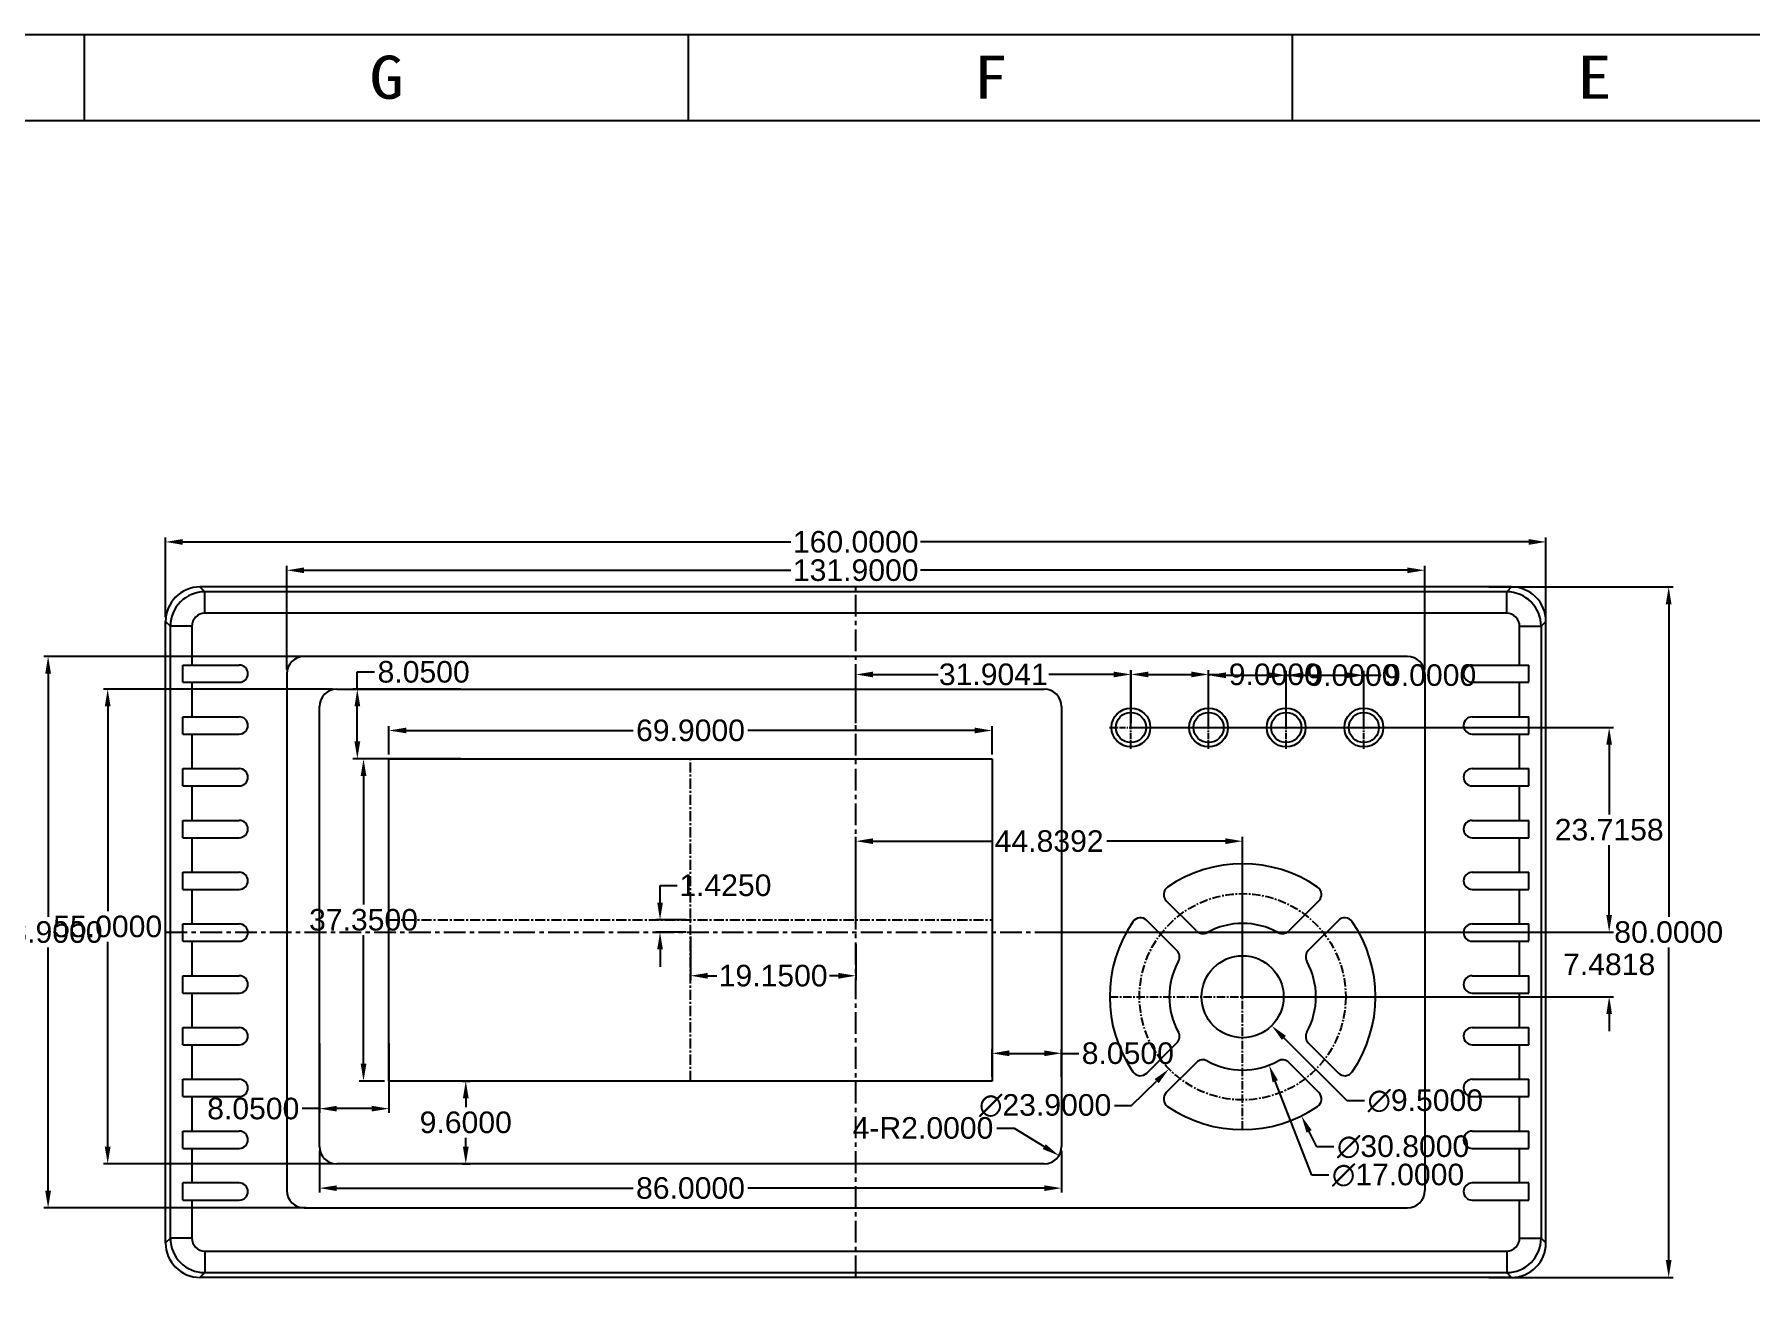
# Model space of a CAD drawing. Header units: millimetres. Extents: x 0 to 3909, y 0 to 1786.
# Drawn here: x 3413.6 to 3612.5, y 1639.2 to 1785.6 of the extents above; entities that cross this region are included whole.
import ezdxf
from ezdxf.enums import TextEntityAlignment as Align

# ---------------------------------------------------------------- set-up
doc = ezdxf.new("R2010")
doc.units = ezdxf.units.MM
doc.header["$MEASUREMENT"] = 0
doc.linetypes.add('CENTER', pattern=[0.6, 0.375, -0.075, 0.075, -0.075])
doc.layers.get('0').update_dxf_attribs({"linetype": 'CONTINUOUS'})
doc.layers.get('Defpoints').update_dxf_attribs({"linetype": 'CONTINUOUS'})
doc.layers.add('dim', color=82, linetype='CONTINUOUS', lineweight=9)
doc.styles.get("Standard").update_dxf_attribs({"font": 'arial.ttf'})
doc.styles.add('TEXTSTYLE_0', font='txt', dxfattribs={"width": 0.8})
doc.dimstyles.get("Standard").update_dxf_attribs({"dimtxt": 0.18, "dimasz": 0.18, "dimexe": 0.18, "dimexo": 0.0625, "dimgap": 0.09, "dimtad": 0, "dimtih": 1, "dimtoh": 1, "dimdec": 4, "dimzin": 0, "dimdsep": 46, "dimtxsty": 'Standard', "dimcen": 0.09, "dimadec": 0, "dimazin": 0, "dimtfac": 1, "dimtdec": 4, "dimtofl": 0, "dimtmove": 0, "dimatfit": 3, "dimfxl": 0, "dimtolj": 1, "dimtzin": 0, "dimarcsym": 0})

# ---------------------------------------------------------------- blocks, each defined once
blk = doc.blocks.new('SUN_6HWZ35TKK40GSGJE8VEUYAXIAKM')
at = {"color": 7, "linetype": 'Continuous'}
for p, q in [((-594, 420), (0, 420)), ((-490, 410), (-490, 420)), ((-420, 410), (-420, 420)), ((-350, 410), (-350, 420)), ((-584, 410), (-10, 410))]:
    blk.add_line(p, q, dxfattribs=at)
at = {"color": 2, "style": 'TEXTSTYLE_0'}
for s, width, p, p2 in [('G', 0.736045, (-456.99, 412.53), (-452.99, 412.53)), ('F', 0.937143, (-386.99, 412.53), (-382.99, 412.53)), ('E', 0.858217, (-316.99, 412.53), (-312.99, 412.53))]:
    blk.add_text(s, height=5, dxfattribs=dict(at, width=width)).set_placement(p, p2, align=Align.FIT)
blk = doc.blocks.new('*D45')
at = {"layer": 'Defpoints', "color": 0}
for p in [(3550.55, 1682.02), (3556.69, 1666.17)]:
    blk.add_point(p, dxfattribs=at)
at = {"layer": 'dim', "color": 0, "lineweight": -2}
for p, q in [((3553.53, 1674.1), (3553.71, 1674.1)), ((3553.62, 1674.01), (3553.62, 1674.19)), ((3561.63, 1653.42), (3557.41, 1664.3)), ((3563.63, 1653.42), (3561.63, 1653.42))]:
    blk.add_line(p, q, dxfattribs=at)
at = {"layer": 'dim', "color": 0}
blk.add_solid([(3557.72, 1664.42), (3557.1, 1664.18), (3556.69, 1666.17)], dxfattribs=at)
at = {"layer": 'dim', "color": 0, "insert": (3571.64, 1653.42), "char_height": 2.5, "attachment_point": 5}
blk.add_mtext('\\A1;∅17.0000', dxfattribs=at)
blk = doc.blocks.new('*D46')
at = {"layer": 'Defpoints', "color": 0}
for p in [(3546.8, 1687.9), (3560.44, 1660.29)]:
    blk.add_point(p, dxfattribs=at)
at = {"layer": 'dim', "color": 0, "lineweight": -2}
for p, q in [((3553.53, 1674.1), (3553.71, 1674.1)), ((3553.62, 1674.01), (3553.62, 1674.19)), ((3562.21, 1656.7), (3561.33, 1658.5)), ((3564.21, 1656.7), (3562.21, 1656.7))]:
    blk.add_line(p, q, dxfattribs=at)
at = {"layer": 'dim', "color": 0}
blk.add_solid([(3561.63, 1658.64), (3561.03, 1658.35), (3560.44, 1660.29)], dxfattribs=at)
at = {"layer": 'dim', "color": 0, "insert": (3572.23, 1656.7), "char_height": 2.5, "attachment_point": 5}
blk.add_mtext('\\A1;∅30.8000', dxfattribs=at)
blk = doc.blocks.new('*D47')
at = {"layer": 'Defpoints', "color": 0}
for p in [(3550.25, 1677.45), (3556.99, 1670.75)]:
    blk.add_point(p, dxfattribs=at)
at = {"layer": 'dim', "color": 0, "lineweight": -2}
for p, q in [((3553.53, 1674.1), (3553.71, 1674.1)), ((3553.62, 1674.01), (3553.62, 1674.19)), ((3565.76, 1662.03), (3558.41, 1669.34)), ((3567.76, 1662.03), (3565.76, 1662.03))]:
    blk.add_line(p, q, dxfattribs=at)
at = {"layer": 'dim', "color": 0}
blk.add_solid([(3558.64, 1669.57), (3558.17, 1669.1), (3556.99, 1670.75)], dxfattribs=at)
at = {"layer": 'dim', "color": 0, "insert": (3574.8, 1662.03), "char_height": 2.5, "attachment_point": 5}
blk.add_mtext('\\A1;∅9.5000', dxfattribs=at)
blk = doc.blocks.new('*D48')
at = {"layer": 'Defpoints', "color": 0}
for p in [(3530.63, 1656.73), (3532.34, 1655.68)]:
    blk.add_point(p, dxfattribs=at)
at = {"layer": 'dim', "color": 0, "lineweight": -2}
for p, q in [((3525.13, 1658.88), (3527.13, 1658.88)), ((3527.13, 1658.88), (3530.63, 1656.73))]:
    blk.add_line(p, q, dxfattribs=at)
at = {"layer": 'dim', "color": 0}
blk.add_solid([(3530.81, 1657.01), (3530.46, 1656.44), (3532.34, 1655.68)], dxfattribs=at)
at = {"layer": 'dim', "color": 0, "insert": (3516.58, 1658.88), "char_height": 2.5, "attachment_point": 5}
blk.add_mtext('\\A1;4-R2.0000', dxfattribs=at)
blk = doc.blocks.new('*D49')
at = {"layer": 'Defpoints', "color": 0}
for p in [(3532.63, 1667.54), (3524.58, 1664.33), (3532.63, 1664.33)]:
    blk.add_point(p, dxfattribs=at)
at = {"layer": 'dim', "color": 0, "lineweight": -2}
for p, q in [((3524.58, 1664.83), (3524.58, 1668.04)), ((3526.58, 1667.54), (3530.63, 1667.54)), ((3532.63, 1664.83), (3532.63, 1668.04)), ((3532.63, 1667.54), (3534.63, 1667.54))]:
    blk.add_line(p, q, dxfattribs=at)
at = {"layer": 'dim', "color": 0}
for points in [[(3526.58, 1667.88), (3526.58, 1667.21), (3524.58, 1667.54)], [(3530.63, 1667.88), (3530.63, 1667.21), (3532.63, 1667.54)]]:
    blk.add_solid(points, dxfattribs=at)
at = {"layer": 'dim', "color": 0, "insert": (3540.32, 1667.54), "char_height": 2.5, "attachment_point": 5}
blk.add_mtext('\\A1;8.0500', dxfattribs=at)
blk = doc.blocks.new('*D50')
at = {"layer": 'Defpoints', "color": 0}
for p in [(3451.01, 1709.73), (3463.52, 1709.73), (3463.52, 1701.68)]:
    blk.add_point(p, dxfattribs=at)
at = {"layer": 'dim', "color": 0, "lineweight": -2}
for p, q in [((3451.01, 1709.73), (3451.01, 1711.73)), ((3451.01, 1711.73), (3453.01, 1711.73)), ((3463.02, 1709.73), (3450.51, 1709.73)), ((3451.01, 1703.68), (3451.01, 1707.73)), ((3463.02, 1701.68), (3450.51, 1701.68))]:
    blk.add_line(p, q, dxfattribs=at)
at = {"layer": 'dim', "color": 0}
for points in [[(3450.68, 1707.73), (3451.35, 1707.73), (3451.01, 1709.73)], [(3450.68, 1703.68), (3451.35, 1703.68), (3451.01, 1701.68)]]:
    blk.add_solid(points, dxfattribs=at)
at = {"layer": 'dim', "color": 0, "insert": (3458.7, 1711.73), "char_height": 2.5, "attachment_point": 5}
blk.add_mtext('\\A1;8.0500', dxfattribs=at)
blk = doc.blocks.new('*D51')
at = {"layer": 'Defpoints', "color": 0}
for p in [(3446.63, 1669.17), (3454.68, 1669.17), (3446.63, 1661.13)]:
    blk.add_point(p, dxfattribs=at)
at = {"layer": 'dim', "color": 0, "lineweight": -2}
for p, q in [((3446.63, 1668.67), (3446.63, 1660.63)), ((3454.68, 1668.67), (3454.68, 1660.63)), ((3446.63, 1661.13), (3444.63, 1661.13)), ((3452.68, 1661.13), (3448.63, 1661.13))]:
    blk.add_line(p, q, dxfattribs=at)
at = {"layer": 'dim', "color": 0}
for points in [[(3448.63, 1661.46), (3448.63, 1660.8), (3446.63, 1661.13)], [(3452.68, 1661.46), (3452.68, 1660.8), (3454.68, 1661.13)]]:
    blk.add_solid(points, dxfattribs=at)
at = {"layer": 'dim', "color": 0, "insert": (3438.95, 1661.13), "char_height": 2.5, "attachment_point": 5}
blk.add_mtext('\\A1;8.0500', dxfattribs=at)
blk = doc.blocks.new('*D52')
at = {"layer": 'Defpoints', "color": 0}
for p in [(3462.69, 1664.33), (3462.69, 1654.73), (3463.58, 1654.73)]:
    blk.add_point(p, dxfattribs=at)
at = {"layer": 'dim', "color": 0, "lineweight": -2}
for p, q in [((3463.19, 1664.33), (3464.08, 1664.33)), ((3463.58, 1662.33), (3463.58, 1661.3)), ((3463.58, 1656.73), (3463.58, 1657.75)), ((3463.19, 1654.73), (3464.08, 1654.73))]:
    blk.add_line(p, q, dxfattribs=at)
at = {"layer": 'dim', "color": 0}
for points in [[(3463.25, 1662.33), (3463.92, 1662.33), (3463.58, 1664.33)], [(3463.25, 1656.73), (3463.92, 1656.73), (3463.58, 1654.73)]]:
    blk.add_solid(points, dxfattribs=at)
at = {"layer": 'dim', "color": 0, "insert": (3463.58, 1659.53), "char_height": 2.5, "attachment_point": 5}
blk.add_mtext('\\A1;9.6000', dxfattribs=at)
blk = doc.blocks.new('*D53')
at = {"layer": 'Defpoints', "color": 0}
for p in [(3574.73, 1723.51), (3442.83, 1711.53), (3574.73, 1711.53)]:
    blk.add_point(p, dxfattribs=at)
at = {"layer": 'dim', "color": 0, "lineweight": -2}
for p, q in [((3442.83, 1712.03), (3442.83, 1724.01)), ((3444.83, 1723.51), (3501.27, 1723.51)), ((3572.73, 1723.51), (3516.29, 1723.51)), ((3574.73, 1712.03), (3574.73, 1724.01))]:
    blk.add_line(p, q, dxfattribs=at)
at = {"layer": 'dim', "color": 0}
for points in [[(3444.83, 1723.84), (3444.83, 1723.18), (3442.83, 1723.51)], [(3572.73, 1723.84), (3572.73, 1723.18), (3574.73, 1723.51)]]:
    blk.add_solid(points, dxfattribs=at)
at = {"layer": 'dim', "color": 0, "insert": (3508.78, 1723.51), "char_height": 2.5, "attachment_point": 5}
blk.add_mtext('\\A1;131.9000', dxfattribs=at)
blk = doc.blocks.new('*D54')
at = {"layer": 'Defpoints', "color": 0}
for p in [(3445.53, 1713.53), (3415.17, 1649.63), (3445.53, 1649.63)]:
    blk.add_point(p, dxfattribs=at)
at = {"layer": 'dim', "color": 0, "lineweight": -2}
for p, q in [((3445.03, 1713.53), (3414.68, 1713.53)), ((3415.17, 1711.53), (3415.17, 1683.36)), ((3415.17, 1651.63), (3415.17, 1679.8)), ((3445.03, 1649.63), (3414.68, 1649.63))]:
    blk.add_line(p, q, dxfattribs=at)
at = {"layer": 'dim', "color": 0}
for points in [[(3414.84, 1711.53), (3415.51, 1711.53), (3415.17, 1713.53)], [(3414.84, 1651.63), (3415.51, 1651.63), (3415.17, 1649.63)]]:
    blk.add_solid(points, dxfattribs=at)
at = {"layer": 'dim', "color": 0, "insert": (3415.17, 1681.58), "char_height": 2.5, "attachment_point": 5}
blk.add_mtext('\\A1;63.9000', dxfattribs=at)
blk = doc.blocks.new('*D55')
at = {"layer": 'Defpoints', "color": 0}
for p in [(3448.63, 1709.73), (3422.08, 1654.73), (3448.63, 1654.73)]:
    blk.add_point(p, dxfattribs=at)
at = {"layer": 'dim', "color": 0, "lineweight": -2}
for p, q in [((3448.13, 1709.73), (3421.58, 1709.73)), ((3422.08, 1707.73), (3422.08, 1684)), ((3422.08, 1656.73), (3422.08, 1680.45)), ((3448.13, 1654.73), (3421.58, 1654.73))]:
    blk.add_line(p, q, dxfattribs=at)
at = {"layer": 'dim', "color": 0}
for points in [[(3421.74, 1707.73), (3422.41, 1707.73), (3422.08, 1709.73)], [(3421.74, 1656.73), (3422.41, 1656.73), (3422.08, 1654.73)]]:
    blk.add_solid(points, dxfattribs=at)
at = {"layer": 'dim', "color": 0, "insert": (3422.08, 1682.23), "char_height": 2.5, "attachment_point": 5}
blk.add_mtext('\\A1;55.0000', dxfattribs=at)
blk = doc.blocks.new('*D56')
at = {"layer": 'Defpoints', "color": 0}
for p in [(3446.63, 1656.73), (3532.63, 1656.73), (3532.63, 1651.92)]:
    blk.add_point(p, dxfattribs=at)
at = {"layer": 'dim', "color": 0, "lineweight": -2}
for p, q in [((3446.63, 1656.23), (3446.63, 1651.42)), ((3532.63, 1656.23), (3532.63, 1651.42)), ((3448.63, 1651.92), (3482.97, 1651.92)), ((3530.63, 1651.92), (3496.29, 1651.92))]:
    blk.add_line(p, q, dxfattribs=at)
at = {"layer": 'dim', "color": 0}
for points in [[(3448.63, 1652.25), (3448.63, 1651.59), (3446.63, 1651.92)], [(3530.63, 1652.25), (3530.63, 1651.59), (3532.63, 1651.92)]]:
    blk.add_solid(points, dxfattribs=at)
at = {"layer": 'dim', "color": 0, "insert": (3489.63, 1651.92), "char_height": 2.5, "attachment_point": 5}
blk.add_mtext('\\A1;86.0000', dxfattribs=at)
blk = doc.blocks.new('*D57')
at = {"layer": 'Defpoints', "color": 0}
for p in [(3562.15, 1682.47), (3545.09, 1665.73)]:
    blk.add_point(p, dxfattribs=at)
at = {"layer": 'dim', "color": 0, "lineweight": -2}
for p, q in [((3553.53, 1674.1), (3553.71, 1674.1)), ((3553.62, 1674.01), (3553.62, 1674.19)), ((3540.76, 1661.48), (3543.66, 1664.33)), ((3538.76, 1661.48), (3540.76, 1661.48))]:
    blk.add_line(p, q, dxfattribs=at)
at = {"layer": 'dim', "color": 0}
blk.add_solid([(3543.43, 1664.56), (3543.9, 1664.09), (3545.09, 1665.73)], dxfattribs=at)
at = {"layer": 'dim', "color": 0, "insert": (3530.74, 1661.48), "char_height": 2.5, "attachment_point": 5}
blk.add_mtext('\\A1;∅23.9000', dxfattribs=at)
blk = doc.blocks.new('*D58')
at = {"layer": 'Defpoints', "color": 0}
for p in [(3534.12, 1681.58), (3553.62, 1674.1), (3596.11, 1674.1)]:
    blk.add_point(p, dxfattribs=at)
at = {"layer": 'dim', "color": 0, "lineweight": -2}
for p, q in [((3596.11, 1683.58), (3596.11, 1685.58)), ((3534.62, 1681.58), (3596.61, 1681.58)), ((3554.12, 1674.1), (3596.61, 1674.1)), ((3596.11, 1672.1), (3596.11, 1670.1))]:
    blk.add_line(p, q, dxfattribs=at)
at = {"layer": 'dim', "color": 0}
for points in [[(3595.78, 1683.58), (3596.44, 1683.58), (3596.11, 1681.58)], [(3595.78, 1672.1), (3596.44, 1672.1), (3596.11, 1674.1)]]:
    blk.add_solid(points, dxfattribs=at)
at = {"layer": 'dim', "color": 0, "insert": (3596.11, 1677.84), "char_height": 2.5, "attachment_point": 5}
blk.add_mtext('\\A1;7.4818', dxfattribs=at)
blk = doc.blocks.new('*D59')
at = {"layer": 'Defpoints', "color": 0}
for p in [(3540.68, 1705.29), (3529.82, 1681.58), (3596.11, 1681.58)]:
    blk.add_point(p, dxfattribs=at)
at = {"layer": 'dim', "color": 0, "lineweight": -2}
for p, q in [((3541.18, 1705.29), (3596.61, 1705.29)), ((3596.11, 1703.29), (3596.11, 1695.21)), ((3596.11, 1683.58), (3596.11, 1691.66)), ((3530.32, 1681.58), (3596.61, 1681.58))]:
    blk.add_line(p, q, dxfattribs=at)
at = {"layer": 'dim', "color": 0}
for points in [[(3595.78, 1703.29), (3596.44, 1703.29), (3596.11, 1705.29)], [(3595.78, 1683.58), (3596.44, 1683.58), (3596.11, 1681.58)]]:
    blk.add_solid(points, dxfattribs=at)
at = {"layer": 'dim', "color": 0, "insert": (3596.11, 1693.44), "char_height": 2.5, "attachment_point": 5}
blk.add_mtext('\\A1;23.7158', dxfattribs=at)
blk = doc.blocks.new('*D60')
at = {"layer": 'Defpoints', "color": 0}
for p in [(3489.63, 1681.58), (3508.78, 1680.69), (3508.78, 1676.53)]:
    blk.add_point(p, dxfattribs=at)
at = {"layer": 'dim', "color": 0, "lineweight": -2}
for p, q in [((3489.63, 1681.08), (3489.63, 1676.03)), ((3508.78, 1680.19), (3508.78, 1676.03)), ((3491.63, 1676.53), (3492.67, 1676.53)), ((3506.78, 1676.53), (3505.75, 1676.53))]:
    blk.add_line(p, q, dxfattribs=at)
at = {"layer": 'dim', "color": 0}
for points in [[(3491.63, 1676.86), (3491.63, 1676.19), (3489.63, 1676.53)], [(3506.78, 1676.86), (3506.78, 1676.19), (3508.78, 1676.53)]]:
    blk.add_solid(points, dxfattribs=at)
at = {"layer": 'dim', "color": 0, "insert": (3499.21, 1676.53), "char_height": 2.5, "attachment_point": 5}
blk.add_mtext('\\A1;19.1500', dxfattribs=at)
blk = doc.blocks.new('*D61')
at = {"layer": 'Defpoints', "color": 0}
for p in [(3486.1, 1683), (3489.63, 1683), (3489.63, 1681.58)]:
    blk.add_point(p, dxfattribs=at)
at = {"layer": 'dim', "color": 0, "lineweight": -2}
for p, q in [((3486.1, 1685), (3486.1, 1687)), ((3486.1, 1687), (3488.1, 1687)), ((3489.13, 1683), (3485.6, 1683)), ((3489.13, 1681.58), (3485.6, 1681.58)), ((3486.1, 1679.58), (3486.1, 1677.58))]:
    blk.add_line(p, q, dxfattribs=at)
at = {"layer": 'dim', "color": 0}
for points in [[(3485.77, 1685), (3486.43, 1685), (3486.1, 1683)], [(3485.77, 1679.58), (3486.43, 1679.58), (3486.1, 1681.58)]]:
    blk.add_solid(points, dxfattribs=at)
at = {"layer": 'dim', "color": 0, "insert": (3493.67, 1687), "char_height": 2.5, "attachment_point": 5}
blk.add_mtext('\\A1;1.4250', dxfattribs=at)
blk = doc.blocks.new('*D62')
at = {"layer": 'Defpoints', "color": 0}
for p in [(3553.62, 1692.12), (3508.78, 1681.58), (3553.62, 1674.1)]:
    blk.add_point(p, dxfattribs=at)
at = {"layer": 'dim', "color": 0, "lineweight": -2}
for p, q in [((3508.78, 1682.08), (3508.78, 1692.62)), ((3510.78, 1692.12), (3524.5, 1692.12)), ((3551.62, 1692.12), (3537.9, 1692.12)), ((3553.62, 1674.6), (3553.62, 1692.62))]:
    blk.add_line(p, q, dxfattribs=at)
at = {"layer": 'dim', "color": 0}
for points in [[(3510.78, 1692.46), (3510.78, 1691.79), (3508.78, 1692.12)], [(3551.62, 1692.46), (3551.62, 1691.79), (3553.62, 1692.12)]]:
    blk.add_solid(points, dxfattribs=at)
at = {"layer": 'dim', "color": 0, "insert": (3531.2, 1692.12), "char_height": 2.5, "attachment_point": 5}
blk.add_mtext('\\A1;44.8392', dxfattribs=at)
blk = doc.blocks.new('*D63')
at = {"layer": 'Defpoints', "color": 0}
for p in [(3508.78, 1711.44), (3508.78, 1705.29), (3540.69, 1705.29)]:
    blk.add_point(p, dxfattribs=at)
at = {"layer": 'dim', "color": 0, "lineweight": -2}
for p, q in [((3508.78, 1705.79), (3508.78, 1711.94)), ((3510.78, 1711.44), (3518.32, 1711.44)), ((3538.69, 1711.44), (3531.15, 1711.44)), ((3540.69, 1705.79), (3540.69, 1711.94))]:
    blk.add_line(p, q, dxfattribs=at)
at = {"layer": 'dim', "color": 0}
for points in [[(3510.78, 1711.77), (3510.78, 1711.11), (3508.78, 1711.44)], [(3538.69, 1711.77), (3538.69, 1711.11), (3540.69, 1711.44)]]:
    blk.add_solid(points, dxfattribs=at)
at = {"layer": 'dim', "color": 0, "insert": (3524.73, 1711.44), "char_height": 2.5, "attachment_point": 5}
blk.add_mtext('\\A1;31.9041', dxfattribs=at)
blk = doc.blocks.new('*D64')
at = {"layer": 'Defpoints', "color": 0}
for p in [(3567.68, 1711.35), (3558.68, 1705.29), (3567.68, 1705.29)]:
    blk.add_point(p, dxfattribs=at)
at = {"layer": 'dim', "color": 0, "lineweight": -2}
for p, q in [((3558.68, 1705.79), (3558.68, 1711.85)), ((3560.68, 1711.35), (3565.68, 1711.35)), ((3567.68, 1705.79), (3567.68, 1711.85)), ((3567.68, 1711.35), (3569.68, 1711.35))]:
    blk.add_line(p, q, dxfattribs=at)
at = {"layer": 'dim', "color": 0}
for points in [[(3560.68, 1711.68), (3560.68, 1711.01), (3558.68, 1711.35)], [(3565.68, 1711.68), (3565.68, 1711.01), (3567.68, 1711.35)]]:
    blk.add_solid(points, dxfattribs=at)
at = {"layer": 'dim', "color": 0, "insert": (3575.36, 1711.35), "char_height": 2.5, "attachment_point": 5}
blk.add_mtext('\\A1;9.0000', dxfattribs=at)
blk = doc.blocks.new('*D65')
at = {"layer": 'Defpoints', "color": 0}
for p in [(3558.68, 1711.35), (3549.68, 1705.29), (3558.68, 1705.29)]:
    blk.add_point(p, dxfattribs=at)
at = {"layer": 'dim', "color": 0, "lineweight": -2}
for p, q in [((3549.68, 1705.79), (3549.68, 1711.85)), ((3551.68, 1711.35), (3556.68, 1711.35)), ((3558.68, 1705.79), (3558.68, 1711.85)), ((3558.68, 1711.35), (3560.68, 1711.35))]:
    blk.add_line(p, q, dxfattribs=at)
at = {"layer": 'dim', "color": 0}
for points in [[(3551.68, 1711.68), (3551.68, 1711.01), (3549.68, 1711.35)], [(3556.68, 1711.68), (3556.68, 1711.01), (3558.68, 1711.35)]]:
    blk.add_solid(points, dxfattribs=at)
at = {"layer": 'dim', "color": 0, "insert": (3566.36, 1711.35), "char_height": 2.5, "attachment_point": 5}
blk.add_mtext('\\A1;9.0000', dxfattribs=at)
blk = doc.blocks.new('*D66')
at = {"layer": 'Defpoints', "color": 0}
for p in [(3549.68, 1711.44), (3540.68, 1705.29), (3549.68, 1705.29)]:
    blk.add_point(p, dxfattribs=at)
at = {"layer": 'dim', "color": 0, "lineweight": -2}
for p, q in [((3540.68, 1705.79), (3540.68, 1711.94)), ((3542.68, 1711.44), (3547.68, 1711.44)), ((3549.68, 1705.79), (3549.68, 1711.94)), ((3549.68, 1711.44), (3551.68, 1711.44))]:
    blk.add_line(p, q, dxfattribs=at)
at = {"layer": 'dim', "color": 0}
for points in [[(3542.68, 1711.77), (3542.68, 1711.11), (3540.68, 1711.44)], [(3547.68, 1711.77), (3547.68, 1711.11), (3549.68, 1711.44)]]:
    blk.add_solid(points, dxfattribs=at)
at = {"layer": 'dim', "color": 0, "insert": (3557.36, 1711.44), "char_height": 2.5, "attachment_point": 5}
blk.add_mtext('\\A1;9.0000', dxfattribs=at)
blk = doc.blocks.new('*D67')
at = {"layer": 'Defpoints', "color": 0}
for p in [(3454.68, 1701.68), (3451.73, 1664.33), (3454.68, 1664.33)]:
    blk.add_point(p, dxfattribs=at)
at = {"layer": 'dim', "color": 0, "lineweight": -2}
for p, q in [((3454.18, 1701.68), (3451.23, 1701.68)), ((3451.73, 1699.68), (3451.73, 1684.78)), ((3451.73, 1666.33), (3451.73, 1681.23)), ((3454.18, 1664.33), (3451.23, 1664.33))]:
    blk.add_line(p, q, dxfattribs=at)
at = {"layer": 'dim', "color": 0}
for points in [[(3451.4, 1699.68), (3452.06, 1699.68), (3451.73, 1701.68)], [(3451.4, 1666.33), (3452.06, 1666.33), (3451.73, 1664.33)]]:
    blk.add_solid(points, dxfattribs=at)
at = {"layer": 'dim', "color": 0, "insert": (3451.73, 1683), "char_height": 2.5, "attachment_point": 5}
blk.add_mtext('\\A1;37.3500', dxfattribs=at)
blk = doc.blocks.new('*D68')
at = {"layer": 'Defpoints', "color": 0}
for p in [(3524.58, 1704.95), (3454.68, 1701.68), (3524.58, 1701.68)]:
    blk.add_point(p, dxfattribs=at)
at = {"layer": 'dim', "color": 0, "lineweight": -2}
for p, q in [((3454.68, 1702.18), (3454.68, 1705.45)), ((3456.68, 1704.95), (3482.97, 1704.95)), ((3522.58, 1704.95), (3496.29, 1704.95)), ((3524.58, 1702.18), (3524.58, 1705.45))]:
    blk.add_line(p, q, dxfattribs=at)
at = {"layer": 'dim', "color": 0}
for points in [[(3456.68, 1705.28), (3456.68, 1704.62), (3454.68, 1704.95)], [(3522.58, 1705.28), (3522.58, 1704.62), (3524.58, 1704.95)]]:
    blk.add_solid(points, dxfattribs=at)
at = {"layer": 'dim', "color": 0, "insert": (3489.63, 1704.95), "char_height": 2.5, "attachment_point": 5}
blk.add_mtext('\\A1;69.9000', dxfattribs=at)
blk = doc.blocks.new('*D69')
at = {"layer": 'Defpoints', "color": 0}
for p in [(3581.66, 1721.58), (3603.01, 1721.58), (3581.66, 1641.58)]:
    blk.add_point(p, dxfattribs=at)
at = {"layer": 'dim', "color": 0, "lineweight": -2}
for p, q in [((3582.16, 1721.58), (3603.51, 1721.58)), ((3603.01, 1719.58), (3603.01, 1683.35)), ((3603.01, 1643.58), (3603.01, 1679.8)), ((3582.16, 1641.58), (3603.51, 1641.58))]:
    blk.add_line(p, q, dxfattribs=at)
at = {"layer": 'dim', "color": 0}
for points in [[(3602.67, 1719.58), (3603.34, 1719.58), (3603.01, 1721.58)], [(3602.67, 1643.58), (3603.34, 1643.58), (3603.01, 1641.58)]]:
    blk.add_solid(points, dxfattribs=at)
at = {"layer": 'dim', "color": 0, "insert": (3603.01, 1681.58), "char_height": 2.5, "attachment_point": 5}
blk.add_mtext('\\A1;80.0000', dxfattribs=at)
blk = doc.blocks.new('*D70')
at = {"layer": 'Defpoints', "color": 0}
for p in [(3588.78, 1726.8), (3428.78, 1717.58), (3588.78, 1717.58)]:
    blk.add_point(p, dxfattribs=at)
at = {"layer": 'dim', "color": 0, "lineweight": -2}
for p, q in [((3428.78, 1718.08), (3428.78, 1727.3)), ((3430.78, 1726.8), (3501.27, 1726.8)), ((3586.78, 1726.8), (3516.29, 1726.8)), ((3588.78, 1718.08), (3588.78, 1727.3))]:
    blk.add_line(p, q, dxfattribs=at)
at = {"layer": 'dim', "color": 0}
for points in [[(3430.78, 1727.13), (3430.78, 1726.46), (3428.78, 1726.8)], [(3586.78, 1727.13), (3586.78, 1726.46), (3588.78, 1726.8)]]:
    blk.add_solid(points, dxfattribs=at)
at = {"layer": 'dim', "color": 0, "insert": (3508.78, 1726.8), "char_height": 2.5, "attachment_point": 5}
blk.add_mtext('\\A1;160.0000', dxfattribs=at)

msp = doc.modelspace()

# ---------------------------------------------------------------- linework, layer by layer
at = {"color": 7, "linetype": 'Continuous'}
for p, q in [((3584.78769, 1721.57825), (3432.77672, 1721.57825)), ((3432.77672, 1721.57825), (3433.33386, 1721.02112)), ((3584.23055, 1721.02112), (3433.33386, 1721.02112)), ((3433.33386, 1718.52454), (3433.33386, 1721.02112)), ((3584.78769, 1721.57825), (3584.23055, 1721.02112)), ((3584.23055, 1718.52454), (3584.23055, 1721.02112)), ((3428.7822, 1717.58374), (3429.33934, 1717.0266)), ((3428.7822, 1645.57277), (3428.7822, 1717.58374)), ((3431.83591, 1717.0266), (3429.33934, 1717.0266)), ((3429.33934, 1646.12992), (3429.33934, 1717.0266)), ((3431.83591, 1717.0266), (3431.83591, 1712.52825)), ((3584.23055, 1718.52454), (3433.33386, 1718.52454)), ((3585.72849, 1712.52825), (3585.72849, 1717.0266)), ((3585.72849, 1717.0266), (3588.22507, 1717.02659)), ((3588.78221, 1717.58374), (3588.22507, 1717.0266)), ((3588.22507, 1717.02659), (3588.22507, 1646.12991)), ((3588.78221, 1645.57277), (3588.78221, 1717.58374)), ((3572.7322, 1713.52825), (3444.8322, 1713.52825)), ((3430.78213, 1712.52825), (3437.3322, 1712.52825)), ((3430.78213, 1710.52825), (3430.78213, 1712.52825)), ((3442.8322, 1711.52825), (3442.8322, 1651.62825)), ((3574.7322, 1711.52825), (3574.7322, 1651.62825)), ((3580.2322, 1712.52825), (3586.78227, 1712.52825)), ((3586.78227, 1710.52825), (3586.78227, 1712.52825)), ((3430.78213, 1710.52825), (3437.3322, 1710.52825)), ((3431.83591, 1710.52825), (3431.83591, 1706.52825)), ((3448.6322, 1709.72825), (3530.6322, 1709.72825)), ((3580.2322, 1710.52825), (3586.78227, 1710.52825)), ((3585.72849, 1706.52825), (3585.72849, 1710.52825)), ((3446.6322, 1656.72825), (3446.6322, 1707.72825)), ((3532.6322, 1707.72825), (3532.6322, 1656.72825)), ((3430.78213, 1706.52825), (3437.3322, 1706.52825)), ((3430.78213, 1704.52825), (3430.78213, 1706.52825)), ((3580.2322, 1706.52825), (3586.78227, 1706.52825)), ((3586.78227, 1704.52825), (3586.78227, 1706.52825)), ((3430.78213, 1704.52825), (3437.3322, 1704.52825)), ((3431.83591, 1704.52825), (3431.83591, 1700.52825)), ((3580.2322, 1704.52825), (3586.78227, 1704.52825)), ((3585.72849, 1700.52825), (3585.72849, 1704.52825)), ((3454.6822, 1701.67825), (3524.5822, 1701.67825)), ((3454.6822, 1664.32825), (3454.6822, 1701.67825)), ((3524.5822, 1701.67825), (3524.5822, 1664.32825)), ((3430.78213, 1700.52825), (3437.3322, 1700.52825)), ((3430.78213, 1698.52825), (3430.78213, 1700.52825)), ((3580.2322, 1700.52825), (3586.78227, 1700.52825)), ((3586.78227, 1698.52825), (3586.78227, 1700.52825)), ((3430.78213, 1698.52825), (3437.3322, 1698.52825)), ((3431.83591, 1698.52825), (3431.83591, 1694.52825)), ((3580.2322, 1698.52825), (3586.78227, 1698.52825)), ((3585.72849, 1694.52825), (3585.72849, 1698.52825)), ((3430.78213, 1694.52825), (3437.3322, 1694.52825)), ((3430.78213, 1692.52825), (3430.78213, 1694.52825)), ((3580.2322, 1694.52825), (3586.78227, 1694.52825)), ((3586.78227, 1692.52825), (3586.78227, 1694.52825)), ((3430.78213, 1692.52825), (3437.3322, 1692.52825)), ((3431.83591, 1692.52825), (3431.83591, 1688.52825)), ((3580.2322, 1692.52825), (3586.78227, 1692.52825)), ((3585.72849, 1688.52825), (3585.72849, 1692.52825)), ((3430.78213, 1688.52825), (3437.3322, 1688.52825)), ((3430.78213, 1686.52825), (3430.78213, 1688.52825)), ((3580.2322, 1688.52825), (3586.78227, 1688.52825)), ((3586.78227, 1686.52825), (3586.78227, 1688.52825)), ((3430.78213, 1686.52825), (3437.3322, 1686.52825)), ((3431.83591, 1686.52825), (3431.83591, 1682.52825)), ((3548.26512, 1681.71552), (3544.78033, 1685.2003)), ((3562.46252, 1685.2003), (3558.97774, 1681.71552)), ((3580.2322, 1686.52825), (3586.78227, 1686.52825)), ((3585.72849, 1682.52825), (3585.72849, 1686.52825)), ((3430.78213, 1682.52825), (3437.3322, 1682.52825)), ((3430.78213, 1680.52825), (3430.78213, 1682.52825)), ((3546.00237, 1679.45278), (3542.51759, 1682.93756)), ((3564.72526, 1682.93756), (3561.24048, 1679.45278)), ((3580.2322, 1682.52825), (3586.78227, 1682.52825)), ((3586.78227, 1680.52825), (3586.78227, 1682.52825)), ((3430.78213, 1680.52825), (3437.3322, 1680.52825)), ((3431.83591, 1680.52825), (3431.83591, 1676.52825)), ((3580.2322, 1680.52825), (3586.78227, 1680.52825)), ((3585.72849, 1676.52825), (3585.72849, 1680.52825)), ((3430.78213, 1676.52825), (3437.3322, 1676.52825)), ((3430.78213, 1674.52825), (3430.78213, 1676.52825)), ((3580.2322, 1676.52825), (3586.78227, 1676.52825)), ((3586.78227, 1674.52825), (3586.78227, 1676.52825)), ((3430.78213, 1674.52825), (3437.3322, 1674.52825)), ((3431.83591, 1674.52825), (3431.83591, 1670.52825)), ((3580.2322, 1674.52825), (3586.78227, 1674.52825)), ((3585.72849, 1670.52825), (3585.72849, 1674.52825)), ((3430.78213, 1670.52825), (3437.3322, 1670.52825)), ((3430.78213, 1668.52825), (3430.78213, 1670.52825)), ((3580.2322, 1670.52825), (3586.78227, 1670.52825)), ((3586.78227, 1668.52825), (3586.78227, 1670.52825)), ((3430.78213, 1668.52825), (3437.3322, 1668.52825)), ((3431.83591, 1668.52825), (3431.83591, 1664.52825)), ((3542.51759, 1665.25538), (3546.00237, 1668.74016)), ((3561.24048, 1668.74016), (3564.72526, 1665.25538)), ((3580.2322, 1668.52825), (3586.78227, 1668.52825)), ((3585.72849, 1664.52825), (3585.72849, 1668.52825)), ((3548.26512, 1666.47742), (3544.78033, 1662.99263)), ((3562.46252, 1662.99263), (3558.97774, 1666.47742)), ((3430.78213, 1664.52825), (3437.3322, 1664.52825)), ((3430.78213, 1662.52825), (3430.78213, 1664.52825)), ((3524.5822, 1664.32825), (3454.6822, 1664.32825)), ((3580.2322, 1664.52825), (3586.78227, 1664.52825)), ((3586.78227, 1662.52825), (3586.78227, 1664.52825)), ((3430.78213, 1662.52825), (3437.3322, 1662.52825)), ((3431.83591, 1662.52825), (3431.83591, 1658.52825)), ((3580.2322, 1662.52825), (3586.78227, 1662.52825)), ((3585.72849, 1658.52825), (3585.72849, 1662.52825)), ((3430.78213, 1658.52825), (3437.3322, 1658.52825)), ((3430.78213, 1656.52825), (3430.78213, 1658.52825)), ((3580.2322, 1658.52825), (3586.78227, 1658.52825)), ((3586.78227, 1656.52825), (3586.78227, 1658.52825)), ((3430.78213, 1656.52825), (3437.3322, 1656.52825)), ((3431.83591, 1656.52825), (3431.83591, 1652.52825)), ((3580.2322, 1656.52825), (3586.78227, 1656.52825)), ((3585.72849, 1652.52825), (3585.72849, 1656.52825)), ((3530.6322, 1654.72825), (3448.6322, 1654.72825)), ((3437.3322, 1652.52825), (3430.78213, 1652.52825)), ((3430.78213, 1650.52825), (3430.78213, 1652.52825)), ((3586.78227, 1652.52825), (3580.2322, 1652.52825)), ((3586.78227, 1650.52825), (3586.78227, 1652.52825)), ((3430.78213, 1650.52825), (3437.3322, 1650.52825)), ((3431.83591, 1650.52825), (3431.83591, 1646.12991)), ((3444.8322, 1649.62825), (3572.7322, 1649.62825)), ((3580.2322, 1650.52825), (3586.78227, 1650.52825)), ((3585.72849, 1646.12991), (3585.72849, 1650.52825)), ((3429.33934, 1646.12991), (3428.7822, 1645.57277)), ((3431.83591, 1646.12991), (3429.33934, 1646.12992)), ((3585.72849, 1646.12991), (3588.22507, 1646.12991)), ((3588.78221, 1645.57277), (3588.22507, 1646.12991)), ((3433.33386, 1644.63197), (3584.23055, 1644.63197)), ((3433.33386, 1644.63197), (3433.33386, 1642.13539)), ((3584.23055, 1644.63197), (3584.23055, 1642.13539)), ((3433.33386, 1642.13539), (3432.77672, 1641.57825)), ((3584.78769, 1641.57825), (3432.77672, 1641.57825)), ((3433.33386, 1642.13539), (3584.23055, 1642.13539)), ((3584.78769, 1641.57825), (3584.23055, 1642.13539))]:
    msp.add_line(p, q, dxfattribs=at)
at = {"color": 1, "linetype": 'CENTER', "ltscale": 6.717355}
for p, q in [((3508.7822, 1641.57825), (3508.7822, 1721.57825)), ((3508.7822, 1641.57825), (3508.7822, 1721.57825)), ((3428.7822, 1681.57825), (3588.78221, 1681.57825)), ((3428.7822, 1681.57825), (3588.78221, 1681.57825))]:
    msp.add_line(p, q, dxfattribs=at)
at = {"color": 1, "linetype": 'CENTER', "ltscale": 1.889256}
for p, q in [((3540.67635, 1702.8191), (3540.67635, 1707.7691)), ((3549.67635, 1702.8191), (3549.67635, 1707.7691)), ((3558.67635, 1702.8191), (3558.67635, 1707.7691)), ((3567.67635, 1702.8191), (3567.67635, 1707.7691)), ((3538.20135, 1705.2941), (3543.15135, 1705.2941)), ((3547.20135, 1705.2941), (3552.15135, 1705.2941)), ((3556.20135, 1705.2941), (3561.15135, 1705.2941)), ((3565.20135, 1705.2941), (3570.15135, 1705.2941))]:
    msp.add_line(p, q, dxfattribs=at)
at = {"color": 1, "linetype": 'CENTER', "ltscale": 3.136165}
for p, q in [((3489.6322, 1664.32825), (3489.6322, 1701.67825)), ((3454.6822, 1683.00325), (3524.5822, 1683.00325))]:
    msp.add_line(p, q, dxfattribs=at)
at = {"color": 1, "linetype": 'CENTER', "ltscale": 2.586182}
for p, q in [((3553.62143, 1658.69647), (3553.62143, 1689.49647)), ((3538.22143, 1674.09647), (3569.02143, 1674.09647))]:
    msp.add_line(p, q, dxfattribs=at)
at = {"color": 7, "linetype": 'Continuous'}
for centre, radius in [((3540.67635, 1705.2941), 2.25), ((3540.67635, 1705.2941), 1.75), ((3549.67635, 1705.2941), 2.25), ((3549.67635, 1705.2941), 1.75), ((3558.67635, 1705.2941), 2.25), ((3558.67635, 1705.2941), 1.75), ((3567.67635, 1705.2941), 2.25), ((3567.67635, 1705.2941), 1.75), ((3553.62143, 1674.09647), 4.75)]:
    msp.add_circle(centre, radius, dxfattribs=at)
at = {"color": 1, "linetype": 'CENTER', "ltscale": 2.586182}
msp.add_circle((3553.62143, 1674.09647), 11.95, dxfattribs=at)
at = {"color": 7, "linetype": 'Continuous'}
for centre, radius, start, end in [((3433.34123, 1717.01923), 4.00192, 90.1055488, 179.8944512), ((3584.22318, 1717.01922), 4.00192, 0.1055544, 89.8944456), ((3433.33339, 1717.02708), 1.49755, 89.9819926, 180.0182878), ((3584.23103, 1717.02707), 1.49755, 359.981972, 90.0182872), ((3444.8322, 1711.52825), 2, 90, 180), ((3572.7322, 1711.52825), 2, 0, 90), ((3437.3322, 1711.52825), 1, 270, 90), ((3580.2322, 1711.52825), 1, 90, 270), ((3448.6322, 1707.72825), 2, 90, 180), ((3530.6322, 1707.72825), 2, 0, 90), ((3437.3322, 1705.52825), 1, 270, 90), ((3580.2322, 1705.52825), 1, 90, 270), ((3437.3322, 1699.52825), 1, 270, 90), ((3580.2322, 1699.52825), 1, 90, 270), ((3437.3322, 1693.52825), 1, 270, 90), ((3580.2322, 1693.52825), 1, 90, 270), ((3553.62143, 1674.09647), 15.4, 55.6418344, 124.3581656), ((3437.3322, 1687.52825), 1, 270, 90), ((3580.2322, 1687.52825), 1, 90, 270), ((3545.5228, 1685.94276), 1.05, 124.3581656, 225), ((3561.72006, 1685.94276), 1.05, 315, 55.6418344), ((3541.77513, 1682.1951), 1.05, 45, 145.6418344), ((3565.46772, 1682.1951), 1.05, 34.3581656, 135), ((3437.3322, 1681.52825), 1, 270, 90), ((3553.62143, 1674.09647), 15.4, 145.6418344, 214.3581656), ((3549.00758, 1682.45798), 1.05, 225, 298.8897272), ((3553.62143, 1674.09647), 8.5, 61.1102728, 118.8897272), ((3558.23527, 1682.45798), 1.05, 241.1102728, 315), ((3553.62143, 1674.09647), 15.4, 325.6418344, 34.3581656), ((3580.2322, 1681.52825), 1, 90, 270), ((3545.25991, 1678.71032), 1.05, 331.1102728, 45), ((3561.98294, 1678.71032), 1.05, 135, 208.8897272), ((3553.62143, 1674.09647), 8.5, 151.1102728, 208.8897272), ((3553.62143, 1674.09647), 8.5, 331.1102728, 28.8897272), ((3437.3322, 1675.52825), 1, 270, 90), ((3580.2322, 1675.52825), 1, 90, 270), ((3437.3322, 1669.52825), 1, 270, 90), ((3545.25991, 1669.48262), 1.05, 315, 28.8897272), ((3561.98294, 1669.48262), 1.05, 151.1102728, 225), ((3580.2322, 1669.52825), 1, 90, 270), ((3541.77513, 1665.99784), 1.05, 214.3581656, 315), ((3549.00758, 1665.73495), 1.05, 61.1102728, 135), ((3553.62143, 1674.09647), 8.5, 241.1102728, 298.8897272), ((3558.23527, 1665.73495), 1.05, 45, 118.8897272), ((3565.46772, 1665.99784), 1.05, 225, 325.6418344), ((3437.3322, 1663.52825), 1, 270, 90), ((3580.2322, 1663.52825), 1, 90, 270), ((3545.5228, 1662.25017), 1.05, 135, 235.6418344), ((3553.62143, 1674.09647), 15.4, 235.6418344, 304.3581656), ((3561.72006, 1662.25017), 1.05, 304.3581656, 45), ((3437.3322, 1657.52825), 1, 270, 90), ((3580.2322, 1657.52825), 1, 90, 270), ((3448.6322, 1656.72825), 2, 180, 270), ((3530.6322, 1656.72825), 2, 270, 0), ((3437.3322, 1651.52825), 1, 270, 90), ((3444.8322, 1651.62825), 2, 180, 270), ((3572.7322, 1651.62825), 2, 270, 0), ((3580.2322, 1651.52825), 1, 90, 270), ((3433.34123, 1646.13728), 4.00192, 180.1055709, 269.8944291), ((3433.33339, 1646.12943), 1.49755, 179.9817123, 270.0180116), ((3584.23102, 1646.12943), 1.49755, 269.981972, 0.0182872), ((3584.22318, 1646.13728), 4.00192, 270.1055544, 359.8944456)]:
    msp.add_arc(centre, radius, start, end, dxfattribs=at)
for centre, major_axis, start_param, end_param in [((3432.78769, 1717.57276), (2.83618, -2.83618), 2.357564018, 3.925621289), ((3584.77672, 1717.57276), (2.83618, 2.83618), -0.784028636, 0.784028636), ((3432.78769, 1645.58374), (2.83618, 2.83618), -3.925621289, -2.357564018), ((3584.77672, 1645.58374), (2.83618, -2.83618), -0.784028636, 0.784028636)]:
    msp.add_ellipse(centre, major_axis=major_axis, ratio=0.997264689, start_param=start_param, end_param=end_param, dxfattribs=at)

# ---------------------------------------------------------------- block references
msp.add_blockref('SUN_6HWZ35TKK40GSGJE8VEUYAXIAKM', (3909.39621, 1365.61144))

# ---------------------------------------------------------------- dimensions: what is measured, and where the dimension line sits
at = {"layer": 'dim'}
for base, p1, p2, picture, middle in [((3588.78221, 1726.79548), (3428.7822, 1717.58374), (3588.78221, 1717.58374), '*D70', (3508.7822, 1726.79548)), ((3574.7322, 1723.50858), (3442.8322, 1711.52825), (3574.7322, 1711.52825), '*D53', (3508.7822, 1723.50858)), ((3508.782204, 1711.440122), (3540.686345, 1705.294104), (3508.782204, 1705.294104), '*D63', (3524.734274, 1711.440122)), ((3549.67635, 1711.44012), (3540.67635, 1705.2941), (3549.67635, 1705.2941), '*D66', (3557.36112, 1711.44012)), ((3558.67635, 1711.34581), (3549.67635, 1705.2941), (3558.67635, 1705.2941), '*D65', (3566.36112, 1711.34581)), ((3567.67635, 1711.34581), (3558.67635, 1705.2941), (3567.67635, 1705.2941), '*D64', (3575.36112, 1711.34581)), ((3524.5822, 1704.94918), (3454.6822, 1701.67825), (3524.5822, 1701.67825), '*D68', (3489.6322, 1704.94918)), ((3553.62143, 1692.12441), (3508.7822, 1681.57825), (3553.62143, 1674.09647), '*D62', (3531.20181, 1692.12441)), ((3560.4425121852, 1660.28948467), (0, 0), (0, 0), '*D46', (3572.230173378, 1656.7032552597)), ((3545.0918312689, 1665.7269690843), (0, 0), (0, 0), '*D57', (3530.7426046309, 1661.4750263556)), ((3556.6893296389, 1666.1694275655), (0, 0), (0, 0), '*D45', (3571.6409600935, 1653.4163098698)), ((3508.7822, 1676.52658), (3489.6322, 1681.57825), (3508.7822, 1680.69015), '*D60', (3499.2072, 1676.52658)), ((3556.9897355708, 1670.7472900992), (0, 0), (0, 0), '*D47', (3574.804285405, 1662.0273219807)), ((3446.6322, 1661.13058), (3454.6822, 1669.16752), (3446.6322, 1669.16752), '*D51', (3438.94572, 1661.13058)), ((3532.6322, 1667.54333), (3524.5822, 1664.32825), (3532.6322, 1664.32825), '*D49', (3540.31869, 1667.54333)), ((3532.6322, 1651.92063), (3446.6322, 1656.72825), (3532.6322, 1656.72825), '*D56', (3489.6322, 1651.92063))]:
    dim = msp.add_linear_dim(base=base, p1=p1, p2=p2, dimstyle='Standard', override={"dimtxt": 2.5, "dimasz": 2, "dimexe": 0.49975, "dimexo": 0.49975, "dimgap": 0.49975}, dxfattribs=at)
    dim.commit()
    dim.dimension.update_dxf_attribs({"geometry": picture, "text_midpoint": middle, "dimtype": 160})
for base, p1, p2, picture, middle in [((3603.0083, 1721.57825), (3581.66307, 1641.57825), (3581.66307, 1721.57825), '*D69', (3603.0083, 1681.57825)), ((3415.17486, 1649.62825), (3445.53357, 1713.52825), (3445.53357, 1649.62825), '*D54', (3415.17486, 1681.57825)), ((3451.01243, 1709.72825), (3463.52165, 1701.67825), (3463.52165, 1709.72825), '*D50', (3458.69892, 1711.72825)), ((3422.07504, 1654.72825), (3448.6322, 1709.72825), (3448.6322, 1654.72825), '*D55', (3422.07504, 1682.22825)), ((3596.1099375, 1681.5782543), (3540.6763454, 1705.2941042), (3529.8175562, 1681.5782543), '*D59', (3596.1099375, 1693.4361792)), ((3451.7316, 1664.32825), (3454.6822, 1701.67825), (3454.6822, 1664.32825), '*D67', (3451.7316, 1683.00325)), ((3486.10025, 1683.00325), (3489.6322, 1681.57825), (3489.6322, 1683.00325), '*D61', (3493.66736, 1687.00325)), ((3596.10994, 1674.09647), (3534.11825, 1681.57825), (3553.62143, 1674.09647), '*D58', (3596.10994, 1677.83736)), ((3463.58306, 1654.72825), (3462.68732, 1664.32825), (3462.68732, 1654.72825), '*D52', (3463.58306, 1659.52825))]:
    dim = msp.add_linear_dim(base=base, p1=p1, p2=p2, angle=90, dimstyle='Standard', override={"dimtxt": 2.5, "dimasz": 2, "dimexe": 0.49975, "dimexo": 0.49975, "dimgap": 0.49975}, dxfattribs=at)
    dim.commit()
    dim.dimension.update_dxf_attribs({"geometry": picture, "text_midpoint": middle, "dimtype": 160})
dim = msp.add_linear_dim(base=(3530.6322035923, 1656.7282542794), p1=(0, 0), p2=(0, 0), text='4-<>', dimstyle='Standard', override={"dimtxt": 2.5, "dimasz": 2, "dimexe": 0.49975, "dimexo": 0.49975, "dimgap": 0.49975}, dxfattribs=at)
dim.commit()
dim.dimension.update_dxf_attribs({"geometry": '*D48', "text_midpoint": (3516.5775023372, 1658.8766686231), "dimtype": 160})

doc.saveas('drawing.dxf')
